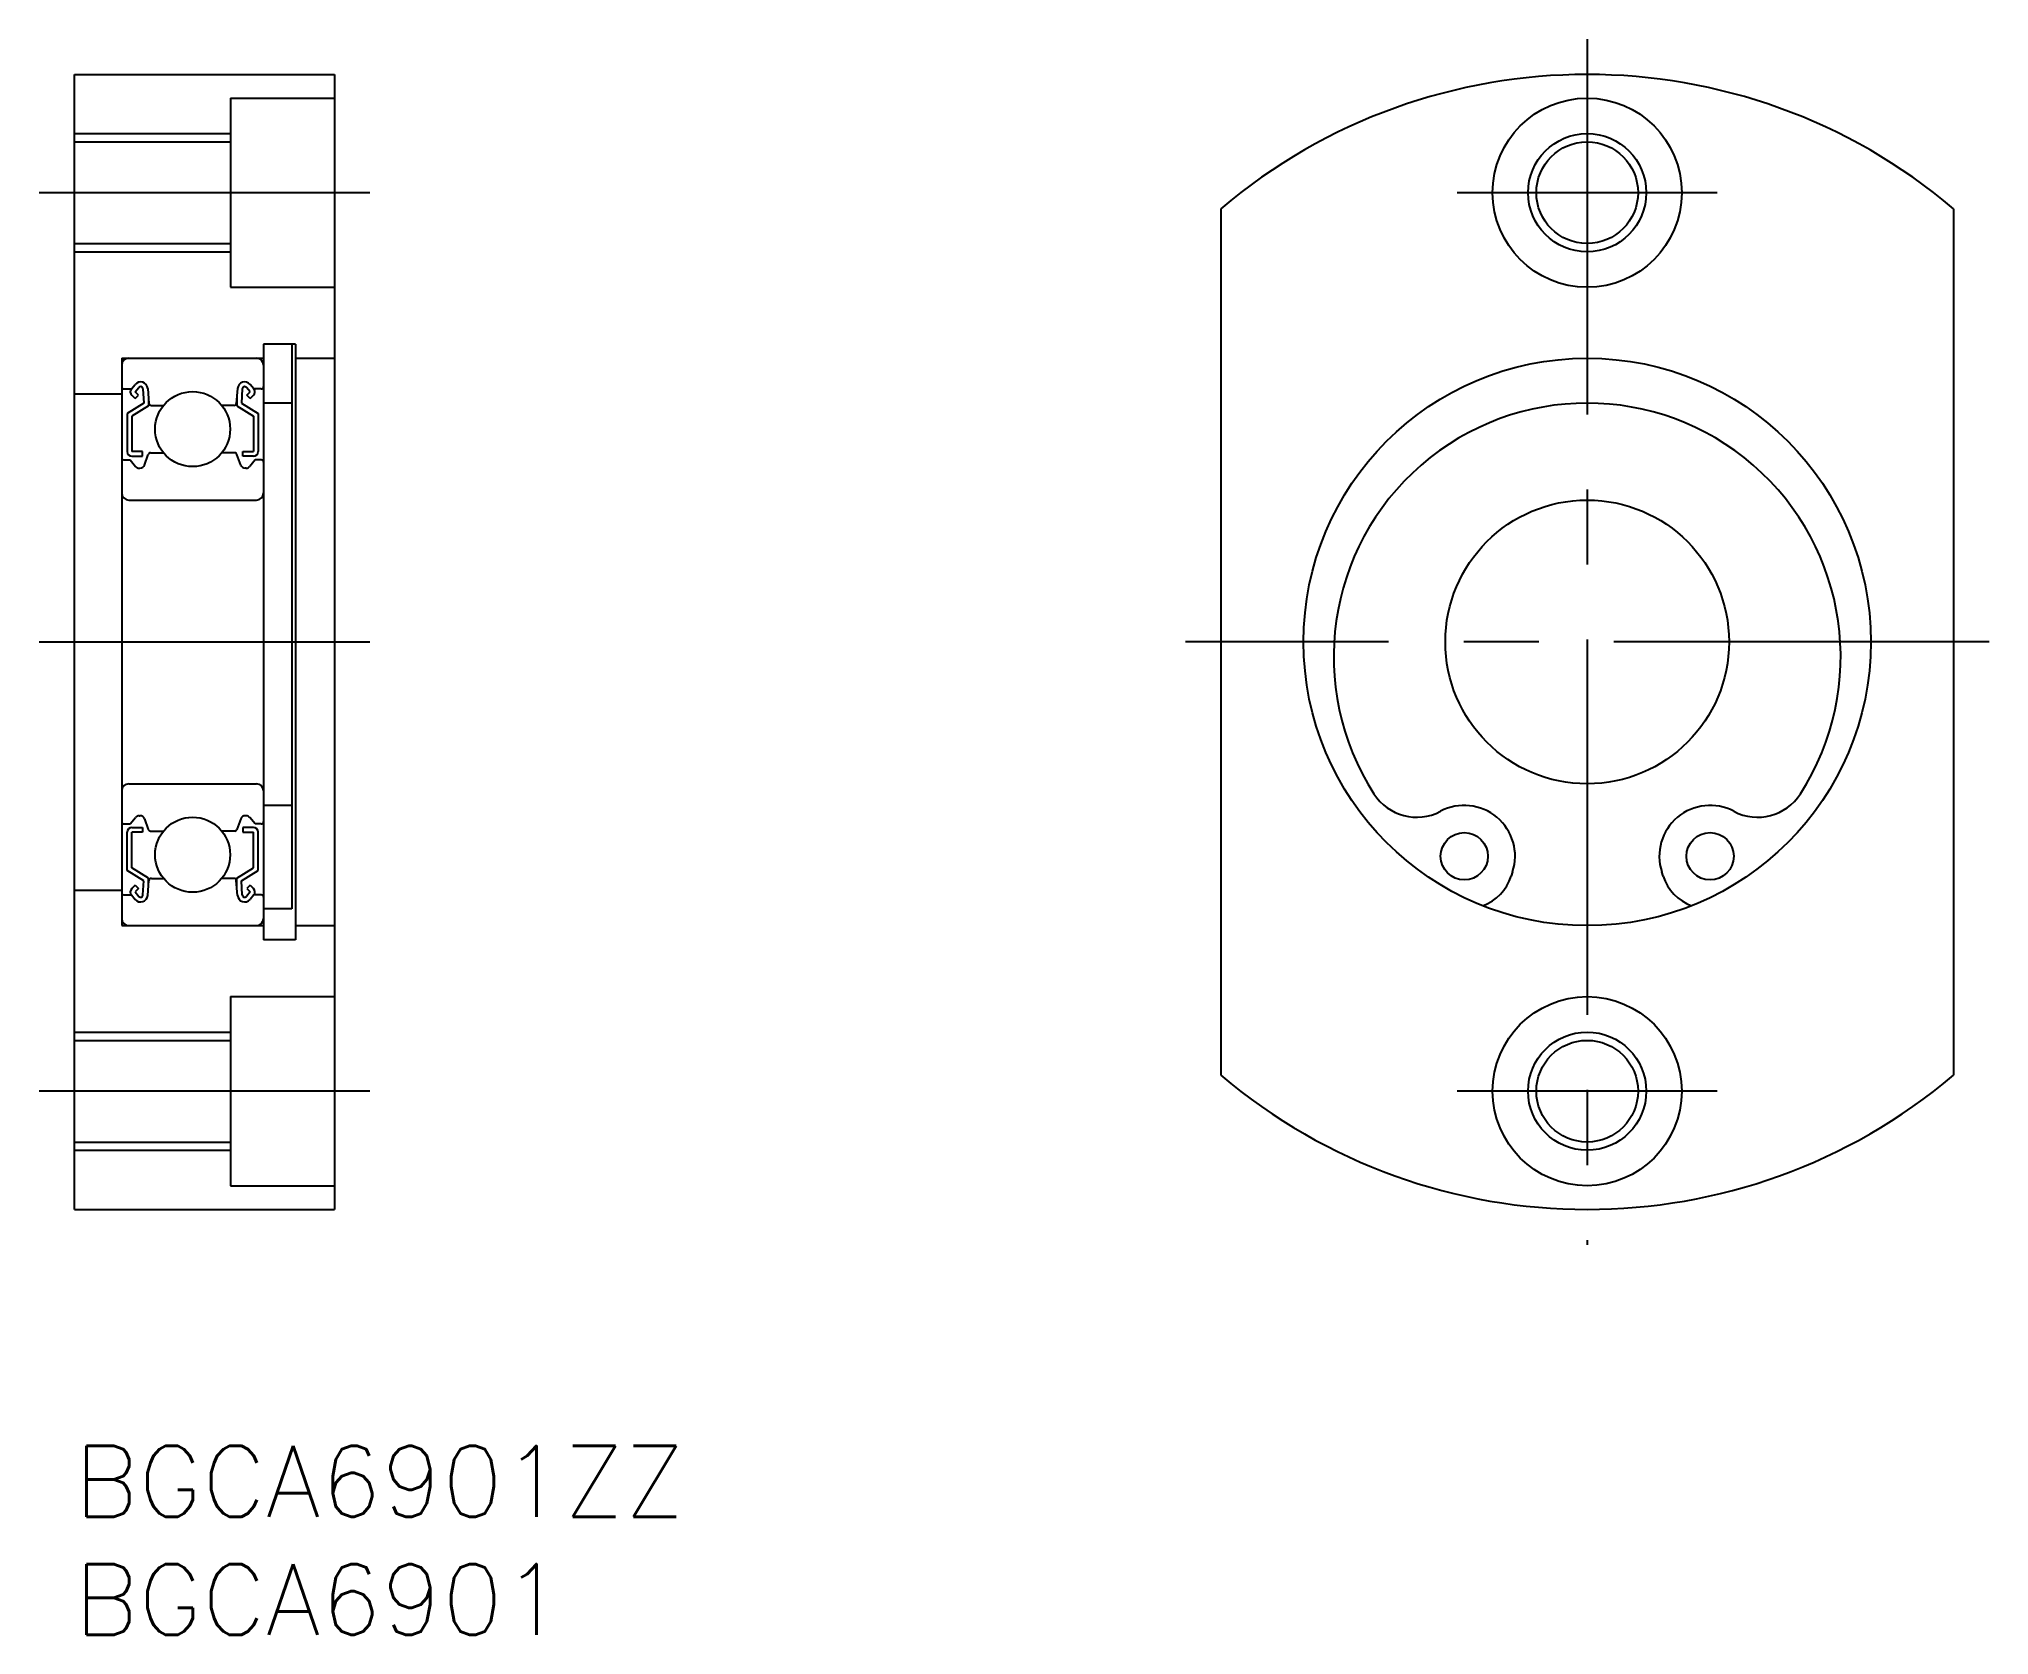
# Model space of a CAD drawing. Extents: x -1.5 to 81, y -8 to 59.5.
import ezdxf

# ---------------------------------------------------------------- set-up
doc = ezdxf.new("R2010")
doc.units = 0
doc.header["$LTSCALE"] = 0.5
doc.linetypes.add('CENTER', pattern=[50.8, 31.75, -6.35, 6.35, -6.35])
for name, color, linetype in [('MSM_CENTER', 1, 'CENTER'), ('MSM_CONTINUOUS', 7, 'CONTINUOUS'), ('MSM_NARROW', 5, 'CONTINUOUS'), ('MSM_PART_NUMBER', 7, 'CONTINUOUS')]:
    doc.layers.add(name, color=color, linetype=linetype)
doc.styles.get("Standard").update_dxf_attribs({"font": 'txt.shx', "height": 3, "bigfont": 'bigfont.shx'})

# ---------------------------------------------------------------- blocks, each defined once
blk = doc.blocks.new('*U4')
at = {"layer": 'MSM_PART_NUMBER'}
blk.add_text('BGCA6901ZZ', height=3, dxfattribs=at).set_placement((0, -3))
blk = doc.blocks.new('*U5')
at = {"layer": 'MSM_PART_NUMBER'}
blk.add_text('BGCA6901', height=3, dxfattribs=at).set_placement((0, -8))

msp = doc.modelspace()

# ---------------------------------------------------------------- linework, layer by layer
at = {"layer": 'MSM_CENTER'}
for p, q in [((64, 59.5), (64, 8.5)), ((12.5, 53), (-1.5, 53)), ((69.5, 53), (58.5, 53)), ((-1.5, 34), (12.5, 34)), ((81, 34), (47, 34)), ((12.5, 15), (-1.5, 15)), ((69.5, 15), (58.5, 15))]:
    msp.add_line(p, q, dxfattribs=at)
at = {"layer": 'MSM_CONTINUOUS'}
for p, q in [((0, 10), (0, 58)), ((0, 58), (11, 58)), ((11, 58), (11, 10)), ((6.6, 57), (6.6, 49)), ((6.6, 57), (11, 57)), ((0, 55.15), (6.6, 55.15)), ((48.5, 52.323), (48.5, 15.677)), ((79.5, 52.323), (79.5, 15.677)), ((0, 50.85), (6.6, 50.85)), ((0.15, 50.85), (0.15, 50.85)), ((6.6, 49), (11, 49)), ((9.35, 46.6, 0.5), (8, 46.6, 0.5)), ((8, 46.6), (8, 21.4)), ((9.2, 46.6), (9.2, 22.715)), ((9.35, 46.6), (9.35, 21.4)), ((2, 46), (8, 46)), ((2, 46), (2, 22)), ((9.35, 46), (11, 46)), ((2.1, 44.7), (2.41, 44.7)), ((2.41, 44.7), (2.57, 44.89)), ((2.563, 44.571), (2.723, 44.761)), ((2.705, 44.43), (2.563, 44.571)), ((2.899, 44.702), (2.932, 44.098)), ((3.098, 44.723), (3.153, 44.091)), ((6.902, 44.723), (6.847, 44.091)), ((7.101, 44.702), (7.068, 44.098)), ((7.437, 44.571), (7.277, 44.761)), ((7.295, 44.43), (7.437, 44.571)), ((7.59, 44.7), (7.43, 44.89)), ((7.9, 44.7), (7.59, 44.7)), ((0, 44.5), (2, 44.5)), ((2.932, 44.098), (2.232, 43.661)), ((2.563, 44.289), (2.422, 44.43)), ((3.132, 43.987), (2.432, 43.55)), ((2.563, 44.289), (2.705, 44.43)), ((3.132, 44.334), (3.132, 43.987)), ((3.253, 44), (3.767, 44)), ((6.747, 44), (6.233, 44)), ((6.868, 44.334), (6.868, 43.987)), ((6.868, 43.987), (7.568, 43.55)), ((7.068, 44.098), (7.768, 43.661)), ((7.437, 44.289), (7.295, 44.43)), ((7.437, 44.289), (7.578, 44.43)), ((9.2, 44.1, 0.5), (8, 44.1, 0.5)), ((2.232, 43.661), (2.232, 42.05)), ((2.432, 43.55), (2.432, 42.05)), ((7.568, 43.55), (7.568, 42.05)), ((7.768, 43.661), (7.768, 42.05)), ((2.1, 41.7), (2.35, 41.7)), ((2.35, 41.7), (2.584, 41.421)), ((2.882, 42.05), (2.432, 42.05)), ((2.432, 41.85), (2.882, 41.85)), ((2.737, 41.35), (2.773, 41.35)), ((2.882, 41.85), (2.882, 42.05)), ((2.961, 41.482), (3.125, 41.934)), ((3.219, 42), (3.767, 42)), ((6.781, 42), (6.233, 42)), ((7.039, 41.482), (6.875, 41.934)), ((7.118, 41.85), (7.118, 42.05)), ((7.118, 42.05), (7.568, 42.05)), ((7.568, 41.85), (7.118, 41.85)), ((7.263, 41.35), (7.227, 41.35)), ((7.65, 41.7), (7.416, 41.421)), ((7.9, 41.7), (7.65, 41.7)), ((2.3, 40), (7.7, 40)), ((2.3, 28), (7.7, 28)), ((2.35, 26.3), (2.584, 26.579)), ((2.737, 26.65), (2.773, 26.65)), ((2.961, 26.518), (3.125, 26.066)), ((7.039, 26.518), (6.875, 26.066)), ((7.263, 26.65), (7.227, 26.65)), ((7.65, 26.3), (7.416, 26.579)), ((9.2, 27.086, 0.5), (8, 27.086, 0.5)), ((2.1, 26.3), (2.35, 26.3)), ((2.232, 24.339), (2.232, 25.95)), ((2.432, 26.15), (2.882, 26.15)), ((2.432, 24.45), (2.432, 25.95)), ((2.882, 25.95), (2.432, 25.95)), ((2.545, 26.15), (2.545, 26.15)), ((2.882, 26.15), (2.882, 25.95)), ((3.219, 26), (3.767, 26)), ((6.781, 26), (6.233, 26)), ((7.568, 26.15), (7.118, 26.15)), ((7.118, 26.15), (7.118, 25.95)), ((7.118, 25.95), (7.568, 25.95)), ((7.568, 24.45), (7.568, 25.95)), ((7.9, 26.3), (7.65, 26.3)), ((7.768, 24.339), (7.768, 25.95)), ((2.932, 23.902), (2.232, 24.339)), ((3.132, 24.013), (2.432, 24.45)), ((3.132, 23.666), (3.132, 24.013)), ((3.253, 24), (3.767, 24)), ((6.747, 24), (6.233, 24)), ((6.868, 24.013), (7.568, 24.45)), ((6.868, 23.666), (6.868, 24.013)), ((7.068, 23.902), (7.768, 24.339)), ((60.845, 24.272), (60.789, 24.098)), ((67.211, 24.098), (67.155, 24.272)), ((0, 23.5), (2, 23.5)), ((2.1, 23.3), (2.41, 23.3)), ((2.41, 23.3), (2.57, 23.11)), ((2.563, 23.711), (2.422, 23.57)), ((2.563, 23.711), (2.705, 23.57)), ((2.705, 23.57), (2.563, 23.429)), ((2.563, 23.429), (2.723, 23.239)), ((2.899, 23.298), (2.932, 23.902)), ((3.098, 23.277), (3.153, 23.909)), ((6.902, 23.277), (6.847, 23.909)), ((7.101, 23.298), (7.068, 23.902)), ((7.437, 23.429), (7.277, 23.239)), ((7.437, 23.711), (7.295, 23.57)), ((7.295, 23.57), (7.437, 23.429)), ((7.59, 23.3), (7.43, 23.11)), ((7.437, 23.711), (7.578, 23.57)), ((7.9, 23.3), (7.59, 23.3)), ((9.2, 22.715, 0.5), (8, 22.715, 0.5)), ((2, 22), (8, 22)), ((9.35, 22), (11, 22)), ((9.35, 21.4, 0.5), (8, 21.4, 0.5)), ((6.6, 19), (6.6, 11)), ((6.6, 19), (11, 19)), ((0, 17.15), (6.6, 17.15)), ((0, 12.85), (6.6, 12.85)), ((0.15, 12.85), (0.15, 12.85)), ((6.6, 11), (11, 11)), ((0, 10), (11, 10))]:
    msp.add_line(p, q, dxfattribs=at)
for centre, radius in [((64, 53), 4), ((64, 53), 2.15), ((64, 34), 12), ((5, 43), 1.587), ((64, 34), 6), ((5, 25), 1.587), ((58.8, 24.936), 1), ((69.2, 24.936), 1), ((64, 15), 4), ((64, 15), 2.15)]:
    msp.add_circle(centre, radius, dxfattribs=at)
for centre, radius, start, end in [((64, 34), 24, 49.77182, 130.22818), ((2.3, 45.7), 0.3, 90, 180), ((7.7, 45.7), 0.3, 0, 90), ((2.1, 44.8), 0.1, 180, 270), ((2.563, 44.572), 0.2, 139.9921, 224.99797), ((2.8, 44.697), 0.3, 4.93496, 139.9921), ((2.8, 44.697), 0.1, 3.08644, 139.96282), ((7.2, 44.697), 0.3, 40.0079, 175.06504), ((7.2, 44.697), 0.1, 40.03718, 176.91356), ((7.437, 44.572), 0.2, 315.00203, 40.0079), ((7.9, 44.8), 0.1, 270, 0), ((3.253, 44.1), 0.1, 184.93496, 269.99889), ((6.747, 44.1), 0.1, 270.00111, 355.06504), ((64, 33.375), 10.725, 327.24878, 212.75122), ((2.1, 41.6), 0.1, 90, 180), ((2.432, 42.05), 0.2, 180, 270), ((2.737, 41.55), 0.2, 219.98626, 270), ((2.773, 41.55), 0.2, 270, 340.05843), ((3.219, 41.9), 0.1, 89.99895, 160.05843), ((6.781, 41.9), 0.1, 19.94157, 90.00105), ((7.227, 41.55), 0.2, 199.94157, 270), ((7.263, 41.55), 0.2, 270, 320.01374), ((7.568, 42.05), 0.2, 270, 0), ((7.9, 41.6), 0.1, 0, 90), ((2.3, 40.3), 0.3, 180, 270), ((7.7, 40.3), 0.3, 270, 0), ((2.3, 27.7), 0.3, 90, 180), ((7.7, 27.7), 0.3, 0, 90), ((56.788, 28.736), 2.15, 212.75122, 297.89567), ((71.212, 28.736), 2.15, 242.10433, 327.24878), ((2.737, 26.45), 0.2, 90, 140.01374), ((2.773, 26.45), 0.2, 19.94157, 90), ((7.227, 26.45), 0.2, 90, 160.05843), ((7.263, 26.45), 0.2, 39.98626, 90), ((58.8, 24.936), 2.15, 342.03107, 117.89567), ((69.2, 24.936), 2.15, 62.10433, 197.96893), ((2.1, 26.4), 0.1, 180, 270), ((2.432, 25.95), 0.2, 90, 180), ((3.219, 26.1), 0.1, 199.94157, 270.00105), ((6.781, 26.1), 0.1, 269.99895, 340.05843), ((7.568, 25.95), 0.2, 0, 90), ((7.9, 26.4), 0.1, 270, 0), ((3.253, 23.9), 0.1, 90.00111, 175.06504), ((6.747, 23.9), 0.1, 4.93496, 89.99889), ((58.886, 24.715), 2, 290.47134, 342.03107), ((69.114, 24.715), 2, 197.96893, 249.52866), ((2.1, 23.2), 0.1, 90, 180), ((2.563, 23.428), 0.2, 135.00203, 220.0079), ((2.8, 23.303), 0.3, 220.0079, 355.06504), ((2.8, 23.303), 0.1, 220.03718, 356.91356), ((7.2, 23.303), 0.3, 184.93496, 319.9921), ((7.2, 23.303), 0.1, 183.08644, 319.96282), ((7.437, 23.428), 0.2, 319.9921, 44.99797), ((7.9, 23.2), 0.1, 0, 90), ((2.3, 22.3), 0.3, 180, 270), ((7.7, 22.3), 0.3, 270, 0), ((64, 34), 24, 229.77182, 310.22818)]:
    msp.add_arc(centre, radius, start, end, dxfattribs=at)
at = {"layer": 'MSM_NARROW'}
for p, q in [((0, 55.5), (6.6, 55.5)), ((0, 50.5), (6.6, 50.5)), ((0, 17.5), (6.6, 17.5)), ((0, 12.5), (6.6, 12.5))]:
    msp.add_line(p, q, dxfattribs=at)
for centre in [(64, 53), (64, 15)]:
    msp.add_circle(centre, 2.5, dxfattribs=at)

# ---------------------------------------------------------------- block references
at = {"layer": 'MSM_CONTINUOUS'}
for name in ['*U4', '*U5']:
    msp.add_blockref(name, (0, 0), dxfattribs=at)

doc.saveas('drawing.dxf')
